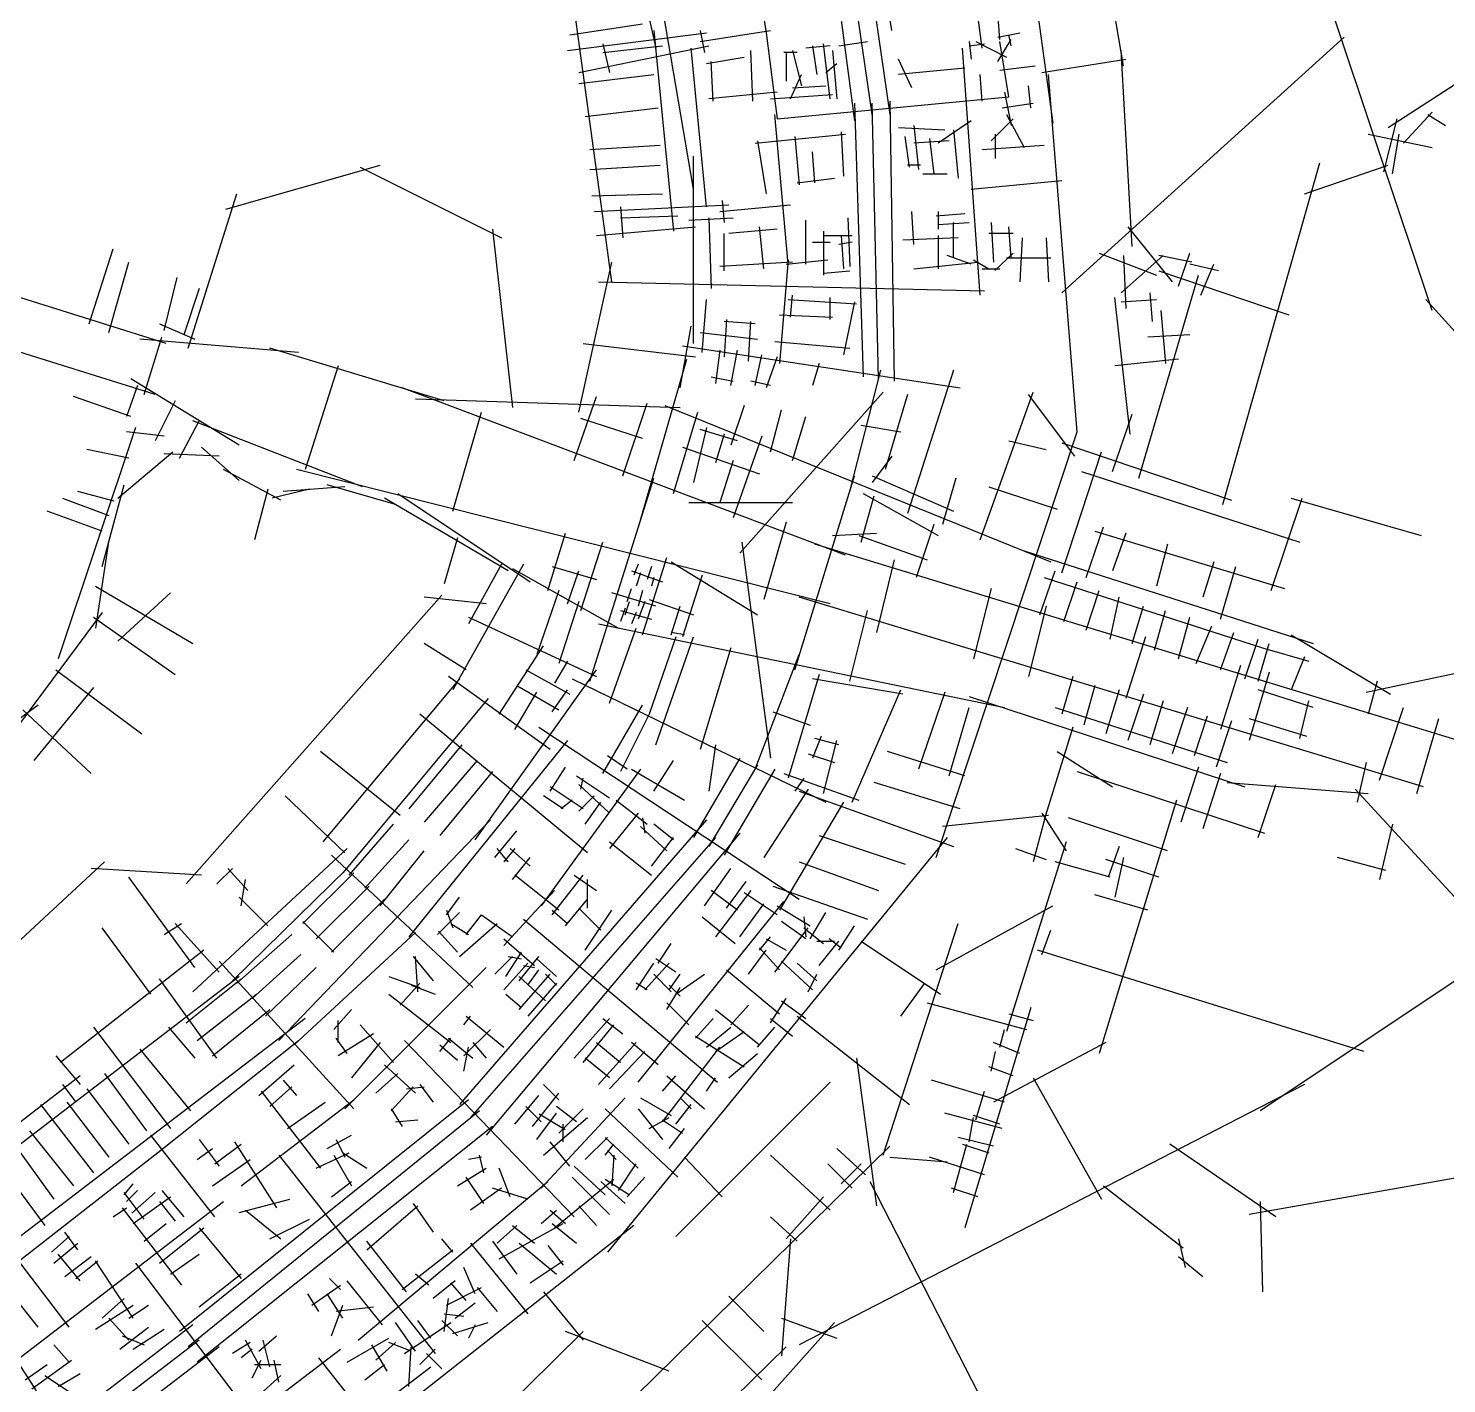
# Model space of a CAD drawing. Extents: x 184397 to 198233, y 8245483 to 8260899.
# Drawn here: x 187902 to 193543, y 8248565 to 8253958 of the extents above; entities that cross this region are included whole.
import ezdxf

# ---------------------------------------------------------------- set-up
doc = ezdxf.new("R2010")
doc.units = 0
doc.layers.add('AXIAL', color=7, linetype='CONTINUOUS')

msp = doc.modelspace()

# ---------------------------------------------------------------- linework, layer by layer
at = {"layer": 'AXIAL', "color": 82, "linetype": 'CONTINUOUS'}
for p, q in [((192257.968909, 8253809.256539), (192100.040153, 8254748.054554)), ((190547.075525, 8253317.921859), (190336.502797, 8254563.805391)), ((190783.968659, 8254265.494396), (190836.610104, 8253940.862362)), ((190055.740213, 8253932.090367), (190345.277319, 8253975.95729)), ((190573.395932, 8253949.636883), (190590.942448, 8253861.897984)), ((191126.146578, 8253888.220917), (191240.205884, 8253905.767434)), ((191415.683684, 8253721.517639), (191363.039712, 8253835.577577)), ((190090.835773, 8253739.064156), (190389.146769, 8253774.161611)), ((190117.15618, 8253607.458333), (190406.693286, 8253642.553261)), ((190924.348372, 8253019.612759), (190871.705032, 8253616.232855)), ((193293.279713, 8253388.111715), (193345.923685, 8253598.684443)), ((191564.837918, 8253510.945543), (191424.455678, 8253502.171022)), ((191582.384435, 8253554.814993), (191599.932846, 8253361.791309)), ((193231.864379, 8253537.268477), (193486.304029, 8253484.624505)), ((190134.704591, 8253475.850615), (190415.467175, 8253493.399027)), ((189222.227615, 8253405.660127), (189783.752151, 8253124.898175)), ((190134.704591, 8253396.886237), (190415.467175, 8253414.434649)), ((190143.479113, 8253291.600821), (190424.241697, 8253300.375343)), ((191520.968468, 8253133.672065), (191520.968468, 8253002.064347)), ((191652.576818, 8253019.612759), (191556.063396, 8253054.707687)), ((190941.897415, 8253028.384753), (190652.36031, 8253010.838237)), ((190915.574482, 8253019.612759), (191082.277128, 8253037.159275)), ((191696.443741, 8253002.064347), (191766.636124, 8253002.064347)), ((192398.351148, 8252993.289825), (192916.006867, 8252817.814553)), ((192284.291842, 8252344.028284), (192222.873981, 8252888.005041)), ((190889.253444, 8252817.814553), (191099.826171, 8252809.040663)), ((190871.705032, 8252712.527241), (191170.016028, 8252686.206835)), ((192521.184976, 8252738.850174), (192354.481699, 8252730.076285)), ((192477.315526, 8252642.337385), (192222.873981, 8252616.016347)), ((188739.666825, 8252300.158834), (188309.750006, 8252563.373007)), ((191398.13464, 8252501.95704), (191310.396372, 8252203.646045)), ((188502.773691, 8252247.515495), (188581.738069, 8252396.669729)), ((190599.71697, 8252370.349322), (190547.075525, 8252151.0046)), ((190669.906826, 8252344.028284), (190634.811898, 8252229.968978)), ((192091.265631, 8252194.87405), (192959.87379, 8251914.111466)), ((189985.550357, 8251817.598676), (190161.02563, 8251764.954705)), ((190582.170453, 8251782.503748), (190503.206075, 8251536.836092)), ((190283.859458, 8251677.218332), (190301.407869, 8251729.859776)), ((190345.277319, 8251721.087782), (190327.728907, 8251659.66992)), ((190354.049314, 8251677.218332), (190327.728907, 8251607.025948)), ((189643.369911, 8251405.230269), (189476.669161, 8251510.515054)), ((189836.396123, 8251168.337135), (189924.132496, 8251317.49137)), ((191985.980846, 8251256.073508), (192670.339211, 8251036.728786)), ((189380.156371, 8250826.15669), (189064.298859, 8251080.598235)), ((189625.823395, 8251106.919274), (189415.251299, 8250852.479623)), ((191994.754736, 8251080.598235), (192214.099459, 8250940.215996)), ((189687.239361, 8251045.503307), (189476.669161, 8250799.835651)), ((190283.859458, 8251010.408379), (190204.89508, 8251063.049824)), ((189748.657223, 8251001.633857), (189538.085127, 8250747.192312)), ((192073.719115, 8251001.633857), (192819.493445, 8250755.966833)), ((188923.918514, 8250905.121068), (189160.811648, 8250677.002455)), ((192793.173039, 8250738.41779), (192863.362895, 8250948.990518)), ((192468.541005, 8250887.574551), (192161.458014, 8249878.584153)), ((193328.375273, 8250791.061761), (193275.731302, 8250571.717039)), ((188555.41703, 8250124.251809), (189169.583643, 8250694.550867)), ((192029.849665, 8250720.871273), (191792.956531, 8249966.323053)), ((191828.05209, 8250694.550867), (191950.885287, 8250650.681417)), ((189169.583643, 8250615.586489), (188713.345787, 8250168.120627)), ((190327.728907, 8249764.524847), (190906.79996, 8250483.978139)), ((189871.491051, 8250413.788283), (190643.58642, 8249764.524847)), ((188730.89483, 8250159.346737), (188950.238921, 8250352.370421)), ((189441.574232, 8250361.144943), (188959.013442, 8249913.679081)), ((191933.336875, 8250273.406043), (191968.43433, 8250369.918833)), ((188792.310165, 8250097.930771), (188985.334481, 8250273.406043)), ((188739.666825, 8250185.66967), (186212.806727, 8248246.655147)), ((188529.096624, 8250001.417981), (188748.441346, 8250176.895149)), ((188844.954136, 8250027.740914), (189046.752342, 8250220.764599)), ((189722.33429, 8250220.764599), (189160.811648, 8249659.239431)), ((190678.681348, 8250211.990077), (190889.253444, 8250036.512909)), ((188572.966074, 8249931.227493), (188809.859208, 8250115.477287)), ((188634.381409, 8249869.812158), (188862.500653, 8250054.061321)), ((188160.59514, 8249983.871464), (188467.678762, 8249580.275053)), ((188344.844935, 8249896.132565), (188546.64314, 8249650.465541)), ((188415.037318, 8249483.762263), (188976.559959, 8249931.227493)), ((187493.785188, 8249834.714703), (187967.571456, 8249194.227684)), ((191898.241947, 8249782.073258), (192170.230009, 8249299.512468)), ((189652.144433, 8249694.334359), (188502.773691, 8248773.08286)), ((188748.441346, 8249352.15644), (189195.906577, 8249694.334359)), ((189696.013883, 8249650.465541), (188537.868619, 8248711.666894)), ((188643.15593, 8249229.322612), (188388.714384, 8249553.954646)), ((189748.657223, 8249589.049574), (188572.966074, 8248650.249032)), ((191327.944784, 8249510.085196), (189231.001505, 8247448.236845)), ((190055.740213, 8249431.120818), (189976.775835, 8249527.631713)), ((192863.362895, 8249229.322612), (192442.220598, 8249518.857191)), ((188897.595581, 8249474.990268), (189520.53861, 8248685.346487)), ((189994.324879, 8249185.453162), (190231.218013, 8249378.476847)), ((192179.004531, 8249352.15644), (192494.862043, 8249106.488784)), ((188064.082351, 8248790.631272), (187809.6427, 8249124.035301)), ((188327.298418, 8249045.070923), (188844.954136, 8248360.714454)), ((190108.384185, 8248773.08286), (189459.120749, 8248132.595841)), ((190450.562104, 8248615.154104), (190038.191802, 8248773.08286))]:
    msp.add_line(p, q, dxfattribs=at)
at = {"layer": 'AXIAL', "color": 92, "linetype": 'CONTINUOUS'}
for p, q in [((190248.764529, 8254546.25698), (190397.918764, 8253879.446395)), ((193310.828757, 8253563.588883), (193933.76926, 8253967.185295)), ((190187.348563, 8253896.992912), (190213.66897, 8253782.933606)), ((190389.146769, 8253949.636883), (190468.111147, 8253151.218581)), ((190573.395932, 8253905.767434), (190854.158516, 8253949.636883)), ((191670.123334, 8253905.767434), (191792.956531, 8253844.351467)), ((191757.861602, 8253826.803056), (191810.505574, 8253914.541955)), ((190599.71697, 8253247.731371), (190538.301003, 8253879.446395)), ((188450.132246, 8252703.755246), (184914.28175, 8253818.028534)), ((191766.636124, 8253791.708127), (191907.016468, 8253809.256539)), ((190880.479554, 8253703.969228), (190608.49086, 8253677.648821)), ((190854.158516, 8253677.648821), (191099.826171, 8253695.197233)), ((191775.408119, 8253642.553261), (191898.241947, 8253660.099778)), ((191792.956531, 8253616.232855), (191863.147019, 8253484.624505)), ((193372.244091, 8253502.171022), (193486.304029, 8253625.00485)), ((191731.541196, 8253510.945543), (191819.277569, 8253598.684443)), ((193328.375273, 8253379.339721), (193354.69568, 8253537.268477)), ((188537.868619, 8252686.206835), (188730.89483, 8253300.375343)), ((190257.538419, 8253247.731371), (190266.312941, 8253124.898175)), ((190661.134831, 8253274.052409), (190669.906826, 8253186.313509)), ((190529.526482, 8253195.088031), (190705.004281, 8253203.862553)), ((192415.897665, 8253054.707687), (192249.194387, 8252905.553452)), ((192257.968909, 8253054.707687), (192266.742799, 8252844.135591)), ((192477.315526, 8252931.873859), (192521.184976, 8253063.482208)), ((192565.051899, 8252896.778931), (192617.695871, 8253019.612759)), ((190792.740654, 8252782.719624), (190669.906826, 8252791.491619)), ((188362.393346, 8252501.95704), (188432.583834, 8252730.076285)), ((190573.395932, 8252747.624696), (190801.515176, 8252721.301763)), ((190617.265381, 8252572.147528), (190705.004281, 8252554.598485)), ((190854.158516, 8252537.051969), (190775.194138, 8252554.598485)), ((191336.719306, 8252256.290016), (191257.754928, 8252151.0046)), ((189810.073189, 8251800.05216), (189318.740404, 8252089.586738)), ((192143.909603, 8251957.980916), (192898.457823, 8251729.859776)), ((190327.728907, 8251826.372566), (190310.182391, 8251782.503748)), ((190380.372247, 8251817.598676), (190362.823836, 8251764.954705)), ((190336.502797, 8251791.277638), (190318.954386, 8251738.634298)), ((190389.146769, 8251773.729226), (190380.372247, 8251738.634298)), ((189722.33429, 8251668.44381), (189476.669161, 8251694.764848)), ((190275.084936, 8251650.895398), (190257.538419, 8251598.253954)), ((190275.084936, 8251624.574992), (190292.633348, 8251677.218332)), ((190459.336625, 8251545.610614), (190494.431554, 8251659.66992)), ((190318.954386, 8251633.348882), (190301.407869, 8251589.479432)), ((189880.263046, 8251405.230269), (190055.740213, 8251308.71748)), ((191047.1822, 8251387.681858), (190924.348372, 8250975.310924)), ((189845.168117, 8251343.812408), (190011.871395, 8251247.301513)), ((192959.87379, 8251133.23968), (192994.971245, 8251282.396441)), ((190301.407869, 8251010.408379), (190511.97807, 8250887.574551)), ((190906.79996, 8250992.859967), (191205.110956, 8250887.574551)), ((190213.66897, 8250834.931211), (190090.835773, 8250948.990518)), ((190239.990008, 8250887.574551), (190362.823836, 8250791.061761)), ((189178.358165, 8250589.263555), (189353.835333, 8250791.061761)), ((189239.776026, 8250536.622111), (189415.251299, 8250729.645795)), ((189301.191993, 8250466.429728), (189476.669161, 8250685.776345)), ((188994.108371, 8250396.239871), (189195.906577, 8250598.038077)), ((190011.871395, 8250448.883211), (189836.396123, 8250589.263555)), ((189046.752342, 8250334.823905), (189257.322543, 8250545.394106)), ((189792.526673, 8250308.500971), (189994.324879, 8250527.847589)), ((189108.167677, 8250282.180565), (189318.740404, 8250492.752661)), ((191512.194578, 8250211.990077), (191977.206325, 8250466.429728)), ((190985.764338, 8250422.562805), (190994.53886, 8250343.598427)), ((189336.286921, 8250115.477287), (189581.953945, 8249922.453603)), ((191477.099018, 8250080.382359), (191871.920909, 8249975.096943)), ((189353.835333, 8249843.489225), (189222.227615, 8249992.643459)), ((192187.778421, 8249922.453603), (191740.313191, 8249685.560469)), ((189318.740404, 8249834.714703), (189441.574232, 8249720.655397)), ((189950.455429, 8249474.990268), (190125.930701, 8249624.144502)), ((194890.116318, 8249615.369981), (192758.07811, 8249238.097134)), ((187853.51215, 8249045.070923), (188458.904241, 8249518.857191)), ((189889.037567, 8249299.512468), (189748.657223, 8249343.381918)), ((187625.393537, 8248483.548281), (188678.250858, 8249290.738579)), ((192801.945033, 8249290.738579), (192810.719555, 8248931.011616)), ((190933.122894, 8249141.583712), (190898.027965, 8248676.571966)), ((192477.315526, 8249141.583712), (192503.635933, 8249027.524406)), ((189494.215677, 8248957.33455), (189441.574232, 8249001.204)), ((189309.965883, 8248799.405794), (189169.583643, 8248974.881066))]:
    msp.add_line(p, q, dxfattribs=at)
at = {"layer": 'AXIAL', "color": 42, "linetype": 'CONTINUOUS'}
for p, q in [((191845.600502, 8254528.707936), (191977.206325, 8253581.1354)), ((192012.301253, 8252905.553452), (193135.350957, 8253923.315845)), ((191687.671746, 8252896.778931), (191617.479363, 8253879.446395)), ((191284.075334, 8252563.373007), (191257.754928, 8253660.099778)), ((190090.835773, 8252431.767184), (190222.443491, 8253028.384753)), ((190503.206075, 8252694.980725), (191608.707368, 8252528.278079)), ((190336.502797, 8252001.847839), (190520.752592, 8252642.337385)), ((191582.384435, 8252598.467935), (191398.13464, 8252028.170772)), ((192064.945225, 8252256.290016), (191880.69543, 8252501.95704)), ((190468.111147, 8252107.13515), (190564.622042, 8252431.767184)), ((190819.063587, 8252335.254394), (190705.004281, 8252010.62236)), ((192012.301253, 8252308.933356), (192687.885727, 8252080.812217)), ((191091.05165, 8251668.44381), (188967.787964, 8252203.646045)), ((191722.766674, 8252133.456188), (191994.754736, 8252045.717289)), ((196293.926079, 8251984.301322), (192801.945033, 8249650.465541)), ((190740.099209, 8251914.111466), (190854.158516, 8251054.275302)), ((191863.147019, 8251879.016538), (193012.517761, 8251510.515054)), ((190792.740654, 8251010.408379), (190968.217822, 8251466.646236)), ((189678.467367, 8250729.645795), (190161.02563, 8251405.230269)), ((190064.514735, 8251370.132814), (191073.503238, 8250878.800029)), ((191643.802296, 8251299.942958), (192740.529067, 8250940.215996)), ((191626.253884, 8250984.085446), (191319.170262, 8251080.598235)), ((191608.707368, 8250852.479623), (191266.526922, 8250957.764408)), ((191959.659808, 8250826.15669), (191538.514985, 8250782.28724)), ((190485.657664, 8249387.251368), (190196.120558, 8249659.239431)), ((190310.182391, 8249194.227684), (186897.165091, 8246509.43883))]:
    msp.add_line(p, q, dxfattribs=at)
at = {"layer": 'AXIAL', "color": 62, "linetype": 'CONTINUOUS'}
for p, q in [((190222.443491, 8252949.420375), (190011.871395, 8254493.613008)), ((191222.657472, 8254353.232664), (191327.944784, 8253616.232855)), ((191091.05165, 8254318.137735), (191187.562544, 8253589.909921)), ((191152.467616, 8254335.684252), (191257.754928, 8253607.458333)), ((193486.304029, 8252835.361069), (193073.935623, 8254072.470711)), ((192293.063837, 8253089.802615), (192249.194387, 8253870.672505)), ((191626.253884, 8253800.482017), (191363.039712, 8253774.161611)), ((191933.336875, 8253782.933606), (192266.742799, 8253835.577577)), ((191652.576818, 8253589.909921), (191520.968468, 8253502.171022)), ((192652.790799, 8252063.2657), (193038.838168, 8253423.206644)), ((189748.657223, 8253159.993103), (189827.621601, 8252449.3137)), ((190924.348372, 8253037.159275), (190889.253444, 8252624.790868)), ((191424.455678, 8253002.064347), (191678.897224, 8253028.384753)), ((191661.348813, 8253037.159275), (191722.766674, 8253002.064347)), ((192319.38677, 8252168.551116), (192556.279905, 8252975.743309)), ((193968.864188, 8252317.705351), (193459.982991, 8252879.230519)), ((189231.001505, 8252133.456188), (188555.41703, 8252396.669729)), ((189371.381849, 8252107.13515), (189897.811457, 8251756.18271)), ((189968.001945, 8251721.087782), (190038.191802, 8251949.206394)), ((190099.609663, 8251642.123403), (190187.348563, 8251914.111466)), ((189871.491051, 8251826.372566), (189590.728467, 8251326.265891)), ((190459.336625, 8251835.147088), (190801.515176, 8251624.574992)), ((190011.871395, 8251721.087782), (189924.132496, 8251466.646236)), ((190397.918764, 8251659.66992), (190222.443491, 8251712.31326)), ((190090.835773, 8251677.218332), (190011.871395, 8251431.550676)), ((192924.778861, 8251545.610614), (193319.600752, 8251308.71748)), ((189976.775835, 8251089.372757), (189573.180055, 8251378.907336)), ((192056.170703, 8251378.907336), (192012.301253, 8251229.753102)), ((192143.909603, 8251343.812408), (192100.040153, 8251185.883652)), ((192240.422392, 8251326.265891), (192187.778421, 8251150.788724)), ((192336.933287, 8251308.71748), (192275.51732, 8251124.467685)), ((190187.348563, 8250992.859967), (190345.277319, 8251264.84803)), ((192415.897665, 8251282.396441), (192363.25622, 8251106.919274)), ((192512.410455, 8251256.073508), (192450.992593, 8251071.824345)), ((190125.930701, 8250677.002455), (189459.120749, 8251229.753102)), ((190371.597726, 8251229.753102), (190257.538419, 8251001.633857)), ((192591.374833, 8251220.97858), (192538.731493, 8251063.049824)), ((192687.885727, 8251203.432063), (192626.469761, 8251019.180374)), ((192056.170703, 8251177.10913), (191942.111397, 8250808.610173)), ((190731.324688, 8251054.275302), (190547.075525, 8250738.41779)), ((192556.279905, 8251019.180374), (192486.087521, 8250799.835651)), ((193223.089857, 8251036.728786), (193187.994929, 8250878.800029)), ((190871.705032, 8251010.408379), (190669.906826, 8250668.227934)), ((192644.016277, 8250992.859967), (192573.826421, 8250773.515245)), ((192670.339211, 8250957.764408), (193231.864379, 8250913.895589)), ((191933.336875, 8250834.931211), (192029.849665, 8250685.776345)), ((190634.811898, 8250738.41779), (189660.918323, 8249624.144502)), ((190862.933037, 8250545.394106), (191240.205884, 8250413.788283)), ((189002.882892, 8250018.966393), (186019.783043, 8247737.773951)), ((189397.704783, 8249931.227493), (190073.289257, 8249229.322612)), ((192977.422201, 8249755.750325), (190968.217822, 8248720.441416)), ((189941.680907, 8249343.381918), (190275.084936, 8249703.10888)), ((189660.918323, 8249124.035301), (189889.037567, 8248843.275244)), ((189950.455429, 8248931.011616), (190108.384185, 8248737.987932)), ((191108.598166, 8248808.177789), (189774.978261, 8247316.629127)), ((189055.524337, 8248667.797444), (189292.417471, 8248369.488975))]:
    msp.add_line(p, q, dxfattribs=at)
at = {"layer": 'AXIAL', "color": 102, "linetype": 'CONTINUOUS'}
for p, q in [((191336.719306, 8253949.636883), (191319.170262, 8254054.921668)), ((191696.443741, 8253879.446395), (191678.897224, 8254011.054745)), ((191091.05165, 8253677.648821), (191064.728716, 8253896.992912)), ((191643.802296, 8253888.220917), (191705.218262, 8253896.992912)), ((191810.505574, 8253888.220917), (191801.731052, 8253932.090367)), ((190187.348563, 8253861.897984), (190424.241697, 8253888.220917)), ((190783.968659, 8253668.874299), (190775.194138, 8253870.672505)), ((190626.039903, 8253668.874299), (190617.265381, 8253826.803056)), ((190933.122894, 8253677.648821), (190976.992344, 8253774.161611)), ((191889.469952, 8253642.553261), (191880.69543, 8253730.292161)), ((188406.262796, 8252501.95704), (184826.54285, 8253616.232855)), ((191424.455678, 8253572.363405), (191442.00409, 8253396.886237)), ((190792.740654, 8253502.171022), (191152.467616, 8253537.268477)), ((191485.87354, 8253519.720065), (191503.420057, 8253379.339721)), ((191749.087712, 8253440.755687), (191749.087712, 8253537.268477)), ((191696.443741, 8253475.850615), (191942.111397, 8253493.399027)), ((188687.02538, 8253238.957481), (189301.191993, 8253414.434649)), ((190652.36031, 8253230.182959), (190933.122894, 8253256.505893)), ((190257.538419, 8253203.862553), (190485.657664, 8253212.636443)), ((190827.835582, 8253002.064347), (190810.289066, 8253168.766993)), ((190994.53886, 8253019.612759), (190994.53886, 8253195.088031)), ((190669.906826, 8252993.289825), (190669.906826, 8253142.446586)), ((191064.728716, 8253151.218581), (191064.728716, 8252975.743309)), ((191599.932846, 8253124.898175), (191380.586229, 8253116.123653)), ((188143.046729, 8252782.719624), (188239.559518, 8253081.028725)), ((191745.875773, 8252994.887392), (191819.277569, 8253063.482208)), ((192529.956971, 8253028.384753), (192398.351148, 8253054.707687)), ((188222.011107, 8252747.624696), (188300.975485, 8253028.384753)), ((190933.122894, 8252809.040663), (190941.897415, 8252896.778931)), ((191091.05165, 8252800.266141), (191091.05165, 8252888.005041)), ((192249.194387, 8252870.455997), (192389.576627, 8252879.230519)), ((191187.562544, 8252870.455997), (191143.693094, 8252659.885796)), ((192407.123143, 8252835.361069), (192424.671555, 8252624.790868)), ((188423.809313, 8252782.719624), (188564.191552, 8252721.301763)), ((188485.227174, 8252475.634107), (188406.262796, 8252317.705351)), ((188660.702447, 8252256.290016), (188441.357724, 8252265.063906)), ((192845.814483, 8251721.087782), (192968.648311, 8252089.586738)), ((189608.274983, 8251931.657982), (189555.633539, 8251747.408188)), ((192266.742799, 8251949.206394), (192214.099459, 8251800.05216)), ((192433.446077, 8251905.336944), (192389.576627, 8251738.634298)), ((192617.695871, 8251835.147088), (192573.826421, 8251694.764848)), ((189546.859017, 8251703.53937), (188529.096624, 8250554.168627)), ((190511.97807, 8251545.610614), (190459.336625, 8251554.384504)), ((191380.586229, 8251308.71748), (191020.861793, 8251370.132814)), ((189985.550357, 8251238.526992), (190046.966323, 8251326.265891)), ((191178.790549, 8250878.800029), (191371.814234, 8251326.265891)), ((191064.728716, 8250913.895589), (191117.372688, 8251124.467685)), ((192433.446077, 8250685.776345), (192038.624186, 8250817.382168)), ((189827.621601, 8250571.717039), (189897.811457, 8250659.453412)), ((192205.327464, 8250580.489034), (191985.980846, 8250641.906895)), ((192398.351148, 8250580.489034), (192187.778421, 8250650.681417)), ((193302.054235, 8250606.811967), (193109.030551, 8250659.453412)), ((189985.550357, 8250431.334799), (190108.384185, 8250589.263555)), ((190880.479554, 8250431.334799), (190748.871204, 8250519.073699)), ((192354.481699, 8250448.883211), (192143.909603, 8250510.299177)), ((188853.726131, 8250387.46535), (188739.666825, 8250501.524656)), ((188994.108371, 8250405.013761), (189116.942199, 8250282.180565)), ((189704.787773, 8250431.334799), (189827.621601, 8250343.598427)), ((188660.702447, 8250203.216187), (188485.227174, 8250396.239871)), ((190871.705032, 8250203.216187), (191003.31275, 8250378.693355)), ((190985.764338, 8250378.693355), (191064.728716, 8250317.275493)), ((188599.28648, 8250290.954455), (188028.987422, 8249843.489225)), ((189792.526673, 8250334.823905), (189915.360501, 8250229.536593)), ((188651.930452, 8249861.037637), (188423.809313, 8250176.895149)), ((190529.526482, 8249992.643459), (190441.788214, 8250080.382359)), ((191889.469952, 8250062.835842), (191626.253884, 8249185.453162)), ((191801.731052, 8250036.512909), (191898.241947, 8250010.191871)), ((188458.904241, 8249983.871464), (188564.191552, 8249861.037637)), ((190406.693286, 8249834.714703), (190301.407869, 8249922.453603)), ((190424.241697, 8249606.596091), (190652.36031, 8249904.907086)), ((188107.9518, 8249790.84778), (187520.106226, 8249334.608028)), ((188204.46459, 8249799.619775), (188371.167868, 8249571.501163)), ((190599.71697, 8249729.429919), (190634.811898, 8249782.073258)), ((188037.761944, 8249755.750325), (188090.405284, 8249685.560469)), ((188134.274734, 8249738.203809), (188300.975485, 8249518.857191)), ((188827.405725, 8249729.429919), (189064.298859, 8249422.346296)), ((191784.182641, 8249685.560469), (191494.648062, 8249773.298737)), ((187950.023044, 8249676.785947), (188160.59514, 8249404.797885)), ((188055.310356, 8249685.560469), (188222.011107, 8249466.215746)), ((187906.153594, 8249571.501163), (188081.630762, 8249352.15644)), ((187844.737628, 8249518.857191), (188002.666384, 8249299.512468)), ((188722.120308, 8249527.631713), (188888.823586, 8249264.41754)), ((191231.431994, 8249396.02589), (191117.372688, 8249501.310674)), ((190231.218013, 8249474.990268), (190222.443491, 8249352.15644)), ((191091.05165, 8249255.64365), (190854.158516, 8249474.990268)), ((191178.790549, 8249343.381918), (191082.277128, 8249439.892813)), ((189818.847079, 8249308.28699), (189774.978261, 8249422.346296)), ((190064.514735, 8249387.251368), (190213.66897, 8249238.097134)), ((190196.120558, 8249317.061512), (190073.289257, 8249431.120818)), ((189783.752151, 8249343.381918), (189660.918323, 8249255.64365)), ((190178.574041, 8249369.702957), (190275.084936, 8249281.964057)), ((190196.120558, 8249378.476847), (190292.633348, 8249317.061512)), ((190090.835773, 8249273.192062), (190161.02563, 8249194.227684)), ((188274.655078, 8249264.41754), (188511.548212, 8248957.33455)), ((189976.775835, 8249255.64365), (190038.191802, 8249202.999679)), ((190959.443932, 8249132.809822), (190854.158516, 8249229.322612)), ((189985.550357, 8249202.999679), (190082.061252, 8249124.035301)), ((188318.523896, 8248825.7262), (188169.369662, 8249053.845444)), ((189388.930261, 8248939.786138), (189590.728467, 8249097.714894)), ((190687.455238, 8248913.4651), (190827.835582, 8248773.08286)), ((189274.870955, 8248869.59565), (189125.71672, 8248852.047238)), ((189397.704783, 8248685.346487), (189581.953945, 8248808.177789)), ((190582.170453, 8248816.95231), (190819.063587, 8248580.059176)), ((187792.094288, 8248755.536344), (187932.476528, 8248536.189726)), ((190915.574482, 8248711.666894), (190494.431554, 8248299.296592)), ((189520.53861, 8248702.893004), (189459.120749, 8248641.477038)), ((188809.859208, 8248509.868688), (188906.370103, 8248597.607588))]:
    msp.add_line(p, q, dxfattribs=at)
at = {"layer": 'AXIAL', "color": 132, "linetype": 'CONTINUOUS'}
for p, q in [((191766.636124, 8253914.541955), (191757.861602, 8254019.82674)), ((190915.574482, 8253861.897984), (190915.574482, 8253747.838677)), ((191029.633788, 8253344.242266), (191020.861793, 8253467.076093)), ((191520.968468, 8253230.182959), (191520.968468, 8253159.993103)), ((191731.541196, 8253186.313509), (191740.313191, 8253028.384753)), ((191178.790549, 8253107.349131), (191126.146578, 8253098.577137)), ((188309.750006, 8252414.218772), (188081.630762, 8252493.18315)), ((188300.975485, 8252247.515495), (188134.274734, 8252282.610423)), ((188037.761944, 8252089.586738), (188222.011107, 8252019.396882)), ((188242.452202, 8252077.160472), (188099.179806, 8252115.909672)), ((188853.726131, 8252124.681667), (188801.084686, 8251922.883461)), ((189020.429409, 8252124.681667), (188871.274543, 8252089.586738)), ((188195.6907, 8251957.980916), (187976.345978, 8252036.945294)), ((188222.011107, 8251922.883461), (188169.369662, 8251571.93102)), ((189976.775835, 8250922.669479), (190038.191802, 8251019.180374)), ((190064.514735, 8250887.574551), (190020.645285, 8250852.479623)), ((190380.372247, 8250624.358484), (190468.111147, 8250738.41779)), ((189836.396123, 8250694.550867), (189792.526673, 8250641.906895)), ((188713.345787, 8250615.586489), (188651.930452, 8250554.168627)), ((190125.930701, 8250457.657733), (190125.930701, 8250571.717039)), ((190590.942448, 8250466.429728), (190696.229759, 8250615.586489)), ((190678.681348, 8250457.657733), (190757.645726, 8250562.942517)), ((190038.191802, 8250387.46535), (190125.930701, 8250492.752661)), ((189564.405533, 8250448.883211), (189590.728467, 8250378.693355)), ((191126.146578, 8250290.954455), (191187.562544, 8250387.46535)), ((190836.610104, 8250334.823905), (190915.574482, 8250290.954455)), ((191047.1822, 8250229.536593), (191126.146578, 8250326.049383)), ((189432.799711, 8250264.634048), (189511.764089, 8250168.120627)), ((189757.431745, 8250194.441665), (189827.621601, 8250264.634048)), ((189792.526673, 8250133.025699), (189889.037567, 8250238.311115)), ((190959.443932, 8250238.311115), (191038.40831, 8250168.120627)), ((189853.942639, 8250054.061321), (189976.775835, 8250194.441665)), ((189889.037567, 8250150.572215), (189932.907017, 8250211.990077)), ((190450.562104, 8250133.025699), (190494.431554, 8250194.441665)), ((190003.096874, 8250159.346737), (189889.037567, 8250027.740914)), ((190696.229759, 8249992.643459), (190766.419616, 8250071.607837)), ((189134.488715, 8249922.453603), (189134.488715, 8250010.191871)), ((189634.597917, 8249869.812158), (189739.882701, 8249975.096943)), ((190108.384185, 8249843.489225), (190231.218013, 8249992.643459)), ((190801.515176, 8249904.907086), (190871.705032, 8249983.871464)), ((189634.597917, 8249808.394297), (189652.144433, 8249904.907086)), ((189906.585979, 8249589.049574), (190011.871395, 8249720.655397)), ((190082.061252, 8249606.596091), (190003.096874, 8249668.013952)), ((189362.609854, 8249606.596091), (189450.346227, 8249615.369981)), ((189924.132496, 8249536.405603), (190003.096874, 8249641.691019)), ((189090.619265, 8249501.310674), (189187.132055, 8249553.954646)), ((188572.966074, 8249457.441225), (188634.381409, 8249501.310674)), ((190117.15618, 8249457.441225), (190204.89508, 8249545.180124)), ((189713.562295, 8249404.797885), (189696.013883, 8249474.990268)), ((189608.274983, 8249352.15644), (189722.33429, 8249422.346296)), ((188283.428968, 8249317.061512), (188318.523896, 8249360.928435)), ((188362.393346, 8249220.54809), (188283.428968, 8249325.833507)), ((188292.20349, 8249290.738579), (188336.07294, 8249334.608028)), ((188313.251782, 8249243.220218), (188406.262796, 8249325.833507)), ((188432.583834, 8249334.608028), (188520.322102, 8249229.322612)), ((189108.167677, 8249308.28699), (189187.132055, 8249369.702957)), ((188423.809313, 8249290.738579), (188485.227174, 8249211.7742)), ((189248.548021, 8249097.714894), (189450.346227, 8249273.192062)), ((189432.799711, 8249281.964057), (189511.764089, 8249167.904751)), ((188862.500653, 8249141.583712), (189020.429409, 8249220.54809)), ((188581.738069, 8249185.453162), (188748.441346, 8248983.654956)), ((189766.203739, 8249124.035301), (189845.168117, 8249194.227684)), ((188002.666384, 8249045.070923), (188099.179806, 8249124.035301)), ((188107.9518, 8248974.881066), (188020.215427, 8249080.168378)), ((188046.535834, 8248992.429478), (188151.82125, 8249071.393856)), ((189897.811457, 8248966.106545), (190029.419807, 8249053.845444)), ((188748.441346, 8249001.204), (188581.738069, 8248869.59565)), ((189678.467367, 8248922.239622), (189634.597917, 8249027.524406)), ((189029.203299, 8248878.370172), (189143.263237, 8248957.33455)), ((189143.263237, 8248939.786138), (189099.393787, 8248983.654956)), ((189643.369911, 8248895.916688), (189581.953945, 8248966.106545)), ((189687.239361, 8248948.560028), (189766.203739, 8248852.047238)), ((187941.251049, 8248790.631272), (187835.963738, 8248922.239622)), ((189011.654887, 8248922.239622), (189055.524337, 8248852.047238)), ((189599.502988, 8248825.7262), (189678.467367, 8248887.142167)), ((188222.011107, 8248825.7262), (188300.975485, 8248737.987932)), ((189678.467367, 8248799.405794), (189652.144433, 8248746.761822)), ((188064.082351, 8248650.249032), (188002.666384, 8248720.441416)), ((188274.655078, 8248755.536344), (188362.393346, 8248720.441416)), ((189266.096433, 8248720.441416), (189327.512399, 8248615.154104)), ((187967.571456, 8248597.607588), (188072.856872, 8248527.417731)), ((188020.215427, 8248553.738138), (188107.9518, 8248606.382109)), ((188801.084686, 8248641.477038), (188906.370103, 8248641.477038))]:
    msp.add_line(p, q, dxfattribs=at)
at = {"layer": 'AXIAL', "color": 72, "linetype": 'CONTINUOUS'}
for p, q in [((190046.966323, 8253870.672505), (190599.71697, 8253940.862362)), ((190836.610104, 8253940.862362), (190880.479554, 8253598.684443)), ((191801.731052, 8253686.422711), (191766.636124, 8253905.767434)), ((190090.835773, 8253782.933606), (190608.49086, 8253888.220917)), ((191696.443741, 8253668.874299), (191687.671746, 8253774.161611)), ((191784.182641, 8253703.969228), (191810.505574, 8253572.363405)), ((190547.075525, 8252703.755246), (190547.075525, 8253449.529577)), ((192977.422201, 8253300.375343), (193310.828757, 8253414.434649)), ((190152.253635, 8253230.182959), (190687.455238, 8253256.505893)), ((190161.02563, 8253133.672065), (190555.84752, 8253168.766993)), ((190608.49086, 8253203.862553), (190617.265381, 8252923.099969)), ((192275.51732, 8253168.766993), (192450.992593, 8252949.420375)), ((192161.458014, 8253063.482208), (192389.576627, 8252975.743309)), ((190582.170453, 8252668.660318), (190599.71697, 8252879.230519)), ((190678.681348, 8252800.266141), (190669.906826, 8252651.111906)), ((190766.419616, 8252633.562863), (190775.194138, 8252791.491619)), ((188976.559959, 8252668.660318), (188344.844935, 8252721.301763)), ((190108.384185, 8252703.755246), (190555.84752, 8252651.111906)), ((190652.36031, 8252677.432313), (190634.811898, 8252545.82649)), ((190696.229759, 8252537.051969), (190722.550798, 8252677.432313)), ((190792.740654, 8252537.051969), (190819.063587, 8252659.885796)), ((189134.488715, 8252616.016347), (189002.882892, 8252203.646045)), ((190880.479554, 8252651.111906), (190836.610104, 8252528.278079)), ((191047.1822, 8252624.790868), (191020.861793, 8252537.051969)), ((190345.277319, 8252326.479873), (190099.609663, 8252405.444251)), ((192214.099459, 8252194.87405), (192293.063837, 8252422.992662)), ((190722.550798, 8252317.705351), (190573.395932, 8252361.574801)), ((191801.731052, 8252317.705351), (191950.885287, 8252282.610423)), ((190503.206075, 8252291.384944), (190810.289066, 8252186.099528)), ((192012.301253, 8251791.277638), (192170.230009, 8252273.838428)), ((190705.004281, 8252238.740973), (190652.36031, 8252072.040222)), ((191257.754928, 8252177.325638), (191582.384435, 8252036.945294)), ((191213.885478, 8251914.111466), (191266.526922, 8252098.36126)), ((191222.657472, 8252107.13515), (191520.968468, 8251940.432504)), ((191205.110956, 8251940.432504), (191477.099018, 8251843.919083)), ((192108.814043, 8251773.729226), (192179.004531, 8251975.527432)), ((189783.752151, 8251826.372566), (189652.144433, 8251589.479432)), ((192644.016277, 8251607.025948), (192705.434139, 8251817.598676)), ((190046.966323, 8251668.44381), (190090.835773, 8251800.05216)), ((190301.407869, 8251800.05216), (190424.241697, 8251756.18271)), ((191942.111397, 8251773.729226), (192810.719555, 8251492.966642)), ((190257.538419, 8251642.123403), (190380.372247, 8251607.025948)), ((190371.597726, 8251685.990326), (190547.075525, 8251624.574992)), ((193223.089857, 8251317.49137), (194390.007116, 8251563.159025)), ((189774.978261, 8251229.753102), (189950.455429, 8251501.741164)), ((192810.719555, 8251492.966642), (192994.971245, 8251440.325198)), ((190046.966323, 8251440.325198), (189994.324879, 8251352.586298)), ((189617.049505, 8251370.132814), (189073.072749, 8250720.871273)), ((193012.517761, 8251256.073508), (192793.173039, 8251326.265891)), ((189731.108811, 8251291.168436), (189152.037127, 8250598.038077)), ((191564.837918, 8250984.085446), (191643.802296, 8251256.073508)), ((190862.933037, 8251238.526992), (191012.087272, 8251185.883652)), ((192758.07811, 8251212.204058), (192986.196723, 8251142.014202)), ((190046.966323, 8251124.467685), (189415.251299, 8250343.598427)), ((190634.811898, 8251106.919274), (190608.49086, 8250922.669479)), ((190336.502797, 8251010.408379), (189941.680907, 8250466.429728)), ((190985.764338, 8250975.310924), (190950.66941, 8250922.669479)), ((193179.220407, 8250931.444001), (193784.615025, 8250273.406043)), ((190599.71697, 8250808.610173), (189617.049505, 8249676.785947)), ((191950.885287, 8250834.931211), (191898.241947, 8250641.906895)), ((190731.324688, 8250755.966833), (189722.33429, 8249553.954646)), ((191047.1822, 8250747.192312), (191389.36075, 8250633.133005)), ((189669.692845, 8250141.800221), (189108.167677, 8250668.227934)), ((190968.217822, 8250641.906895), (191284.075334, 8250527.847589)), ((190880.479554, 8250466.429728), (191012.087272, 8250387.46535)), ((191301.621851, 8249474.990268), (191599.932846, 8250396.239871)), ((193214.315335, 8249887.358675), (191915.790358, 8250290.954455)), ((188660.702447, 8250247.085005), (189195.906577, 8249659.239431)), ((191371.814234, 8250027.740914), (191468.325128, 8250159.346737)), ((190854.158516, 8250001.417981), (190915.574482, 8250097.930771)), ((191196.337066, 8249861.037637), (191275.301444, 8249273.192062)), ((190476.883142, 8249150.358234), (191091.05165, 8249764.524847)), ((189213.453093, 8248737.987932), (189968.001945, 8249369.702957)), ((191248.980406, 8249369.702957), (191707.234505, 8248474.024172)), ((190898.027965, 8248825.7262), (191117.372688, 8248746.761822)), ((188555.41703, 8248799.405794), (186344.414445, 8247097.284405)), ((188581.738069, 8248737.987932), (186063.652493, 8246816.521821)), ((188660.702447, 8248711.666894), (186397.058417, 8246983.225099)), ((188774.761753, 8248422.13042), (189143.263237, 8248702.893004))]:
    msp.add_line(p, q, dxfattribs=at)
at = {"layer": 'AXIAL', "color": 112, "linetype": 'CONTINUOUS'}
for p, q in [((191643.802296, 8253905.767434), (191652.576818, 8253835.577577)), ((191757.861602, 8253923.315845), (191845.600502, 8253940.862362)), ((190599.71697, 8253818.028534), (190748.871204, 8253844.351467)), ((190941.897415, 8253870.672505), (190976.992344, 8253730.292161)), ((191091.05165, 8253888.220917), (190994.53886, 8253879.446395)), ((191073.503238, 8253782.933606), (191117.372688, 8253818.028534)), ((190941.897415, 8253721.517639), (191073.503238, 8253730.292161)), ((193468.757513, 8253616.232855), (193538.947369, 8253572.363405)), ((191363.039712, 8253563.588883), (191547.289506, 8253554.814993)), ((190801.515176, 8253510.945543), (190836.610104, 8253300.375343)), ((190950.66941, 8253528.493955), (190968.217822, 8253335.470271)), ((191134.9211, 8253546.040472), (191143.693094, 8253370.565199)), ((191450.778612, 8253414.434649), (191398.13464, 8253414.434649)), ((191459.550607, 8253379.339721), (191556.063396, 8253379.339721)), ((191424.455678, 8253098.577137), (191415.683684, 8253230.182959)), ((191582.384435, 8253045.933797), (191582.384435, 8253186.313509)), ((191810.505574, 8253045.933797), (191801.731052, 8253168.766993)), ((190880.479554, 8253159.993103), (190687.455238, 8253142.446586)), ((191020.861793, 8253107.349131), (191091.05165, 8253107.349131)), ((191064.728716, 8253133.672065), (191178.790549, 8253133.672065)), ((191064.728716, 8252984.51783), (191170.016028, 8252993.289825)), ((191792.956531, 8253045.933797), (191968.43433, 8253045.933797)), ((192635.244283, 8252993.289825), (192521.184976, 8253019.612759)), ((190924.348372, 8252879.230519), (191196.337066, 8252861.684002)), ((192363.25622, 8252905.553452), (192372.028215, 8252791.491619)), ((188441.357724, 8252335.254394), (188292.20349, 8252352.802806)), ((188257.108562, 8252089.586738), (188476.452652, 8252273.838428)), ((188739.666825, 8252159.776595), (188590.51259, 8252291.384944)), ((192924.778861, 8252089.586738), (193442.43458, 8251940.432504)), ((191126.146578, 8251106.919274), (191029.633788, 8251133.23968)), ((190389.146769, 8250922.669479), (190468.111147, 8251045.503307)), ((191003.31275, 8251071.824345), (191108.598166, 8251036.728786)), ((190099.609663, 8250931.444001), (190108.384185, 8250975.310924)), ((190152.253635, 8250905.121068), (190090.835773, 8250843.705101)), ((190117.15618, 8250791.061761), (190178.574041, 8250878.800029)), ((190327.728907, 8250834.931211), (190213.66897, 8250694.550867)), ((190345.277319, 8250817.382168), (190354.049314, 8250755.966833)), ((192240.422392, 8250703.322862), (192196.552942, 8250580.489034)), ((192257.968909, 8250659.453412), (192222.873981, 8250501.524656)), ((188590.51259, 8250589.263555), (188151.82125, 8250615.586489)), ((188564.191552, 8250220.764599), (188300.975485, 8250580.489034)), ((188748.441346, 8250466.429728), (188765.989758, 8250571.717039)), ((190775.194138, 8250527.847589), (190634.811898, 8250343.598427)), ((190731.324688, 8250343.598427), (190827.835582, 8250475.204249)), ((189643.369911, 8250352.370421), (189704.787773, 8250431.334799)), ((190994.53886, 8250334.823905), (190898.027965, 8250405.013761)), ((191012.087272, 8250334.823905), (191073.503238, 8250440.109321)), ((188388.714384, 8250115.477287), (188195.6907, 8250378.693355)), ((188441.357724, 8250352.370421), (188511.548212, 8250396.239871)), ((189617.049505, 8250264.634048), (189766.203739, 8250396.239871)), ((190810.289066, 8250299.728977), (190889.253444, 8250211.990077)), ((191038.40831, 8250326.049383), (191108.598166, 8250326.049383)), ((189801.298668, 8250185.66967), (189862.716529, 8250282.180565)), ((189853.942639, 8250168.120627), (189932.907017, 8250264.634048)), ((190898.027965, 8250247.085005), (191020.861793, 8250133.025699)), ((189380.156371, 8250071.607837), (189459.120749, 8250159.346737)), ((190441.788214, 8250054.061321), (190494.431554, 8250141.800221)), ((189274.870955, 8249957.548531), (189134.488715, 8249869.812158)), ((190555.84752, 8249948.776536), (190748.871204, 8249825.942708)), ((190634.811898, 8249887.358675), (190748.871204, 8249966.323053)), ((189301.191993, 8249922.453603), (189187.132055, 8249782.073258)), ((189538.085127, 8249887.358675), (189581.953945, 8249940.002015)), ((190318.954386, 8249922.453603), (190169.800151, 8249755.750325)), ((191845.600502, 8249878.584153), (191740.313191, 8249922.453603)), ((188011.440906, 8249869.812158), (188107.9518, 8249755.750325)), ((188818.631203, 8249711.883402), (188959.013442, 8249834.714703)), ((190213.66897, 8249738.203809), (190354.049314, 8249887.358675)), ((189283.645476, 8249720.655397), (189371.381849, 8249799.619775)), ((190441.788214, 8249790.84778), (190590.942448, 8249659.239431)), ((191819.277569, 8249790.84778), (191722.766674, 8249825.942708)), ((188862.500653, 8249668.013952), (188950.238921, 8249746.97833)), ((189345.060811, 8249650.465541), (189432.799711, 8249746.97833)), ((189406.476777, 8249738.203809), (189476.669161, 8249746.97833)), ((188932.690509, 8249580.275053), (189081.84727, 8249685.560469)), ((190336.502797, 8249703.10888), (190459.336625, 8249632.919024)), ((190494.431554, 8249703.10888), (190538.301003, 8249659.239431)), ((190371.597726, 8249580.275053), (190450.562104, 8249624.144502)), ((190424.241697, 8249615.369981), (190503.206075, 8249562.726641)), ((191775.408119, 8249580.275053), (191547.289506, 8249641.691019)), ((191766.636124, 8249597.821569), (191661.348813, 8249632.919024)), ((190029.419807, 8249527.631713), (190029.419807, 8249597.821569)), ((188643.15593, 8249439.892813), (188748.441346, 8249518.857191)), ((191740.313191, 8249510.085196), (191599.932846, 8249545.180124)), ((191617.479363, 8249518.857191), (191722.766674, 8249483.762263)), ((188634.381409, 8249352.15644), (188783.536275, 8249457.441225)), ((189046.752342, 8249422.346296), (189178.358165, 8249483.762263)), ((190204.89508, 8249492.536784), (190239.990008, 8249457.441225)), ((190248.764529, 8249334.608028), (190318.954386, 8249439.892813)), ((191134.9211, 8249360.928435), (191213.885478, 8249439.892813)), ((191705.218262, 8249396.02589), (191485.87354, 8249466.215746)), ((189713.562295, 8249281.964057), (189643.369911, 8249387.251368)), ((190283.859458, 8249308.28699), (190354.049314, 8249387.251368)), ((191678.897224, 8249308.28699), (191573.61244, 8249343.381918)), ((188739.666825, 8249246.869129), (188941.465031, 8249299.512468)), ((190915.574482, 8249141.583712), (191064.728716, 8249308.28699)), ((189941.680907, 8249202.999679), (190003.096874, 8249255.64365)), ((189774.978261, 8249062.619334), (190029.419807, 8249202.999679)), ((189406.476777, 8248931.011616), (189248.548021, 8249132.809822)), ((189590.728467, 8249088.940373), (189546.859017, 8249141.583712)), ((192477.315526, 8249071.393856), (192573.826421, 8248992.429478)), ((189152.037127, 8248825.7262), (189090.619265, 8248922.239622)), ((189108.167677, 8248755.536344), (189152.037127, 8248878.370172)), ((189555.633539, 8248773.08286), (189573.180055, 8248904.690578)), ((189441.574232, 8248694.118482), (189362.609854, 8248808.177789)), ((189502.989567, 8248746.761822), (189450.346227, 8248816.95231)), ((189608.274983, 8248755.536344), (189546.859017, 8248816.95231)), ((189424.025189, 8248694.118482), (189336.286921, 8248729.21341)), ((189415.251299, 8248553.738138), (189424.025189, 8248711.666894)), ((189485.441155, 8248685.346487), (189546.859017, 8248623.928626))]:
    msp.add_line(p, q, dxfattribs=at)
at = {"layer": 'AXIAL', "color": 122, "linetype": 'CONTINUOUS'}
for p, q in [((190959.443932, 8253861.897984), (190906.79996, 8253861.897984)), ((191020.861793, 8253888.220917), (191038.40831, 8253774.161611)), ((191099.826171, 8253870.672505), (191117.372688, 8253677.648821)), ((191406.909162, 8253405.660127), (191389.36075, 8253528.493955)), ((190959.443932, 8253344.242266), (191108.598166, 8253361.791309)), ((191161.241506, 8253203.862553), (191170.016028, 8253010.838237)), ((191520.968468, 8253177.541515), (191643.802296, 8253186.313509)), ((191134.9211, 8253133.672065), (191143.693094, 8253002.064347)), ((191819.277569, 8253142.446586), (191722.766674, 8253142.446586)), ((191854.372497, 8253124.898175), (191845.600502, 8252949.420375)), ((191950.885287, 8253124.898175), (191959.659808, 8252949.420375)), ((188441.357724, 8252756.396691), (188494.001696, 8252966.969419)), ((188581.738069, 8252923.099969), (188520.322102, 8252738.850174)), ((188336.07294, 8252537.051969), (188292.20349, 8252414.218772)), ((188327.298418, 8252370.349322), (188020.215427, 8251449.097192)), ((188906.370103, 8252080.812217), (188678.250858, 8252203.646045)), ((188195.6907, 8251817.598676), (188283.428968, 8252142.230078)), ((191055.956722, 8251142.014202), (191020.861793, 8251054.275302)), ((190082.061252, 8250984.085446), (190213.66897, 8250896.346546)), ((190108.384185, 8250852.479623), (189976.775835, 8250940.215996)), ((190336.502797, 8250782.28724), (190441.788214, 8250685.776345)), ((189897.811457, 8250624.358484), (189818.847079, 8250694.550867)), ((190213.66897, 8250720.871273), (190380.372247, 8250589.263555)), ((188204.46459, 8250641.906895), (187607.844494, 8250089.156249)), ((188774.761753, 8250527.847589), (188695.797375, 8250615.586489)), ((190073.289257, 8250589.263555), (190161.02563, 8250527.847589)), ((190722.550798, 8250448.883211), (190617.265381, 8250527.847589)), ((189985.550357, 8250448.883211), (190046.966323, 8250396.239871)), ((190582.170453, 8250422.562805), (190713.776276, 8250317.275493)), ((189581.953945, 8250396.239871), (189652.144433, 8250352.370421)), ((190810.289066, 8250290.954455), (190854.158516, 8250343.598427)), ((190766.419616, 8250194.441665), (190836.610104, 8250290.954455)), ((191086.954336, 8250337.023802), (191134.9211, 8250299.728977)), ((189450.346227, 8250124.251809), (189441.574232, 8250264.634048)), ((189810.073189, 8250264.634048), (189862.716529, 8250255.859527)), ((189871.491051, 8250229.536593), (189915.360501, 8250220.764599)), ((189924.132496, 8250255.859527), (190003.096874, 8250185.66967)), ((189336.286921, 8250185.66967), (189459.120749, 8250141.800221)), ((189853.942639, 8250185.66967), (189959.227424, 8250089.156249)), ((190476.883142, 8250115.477287), (190590.942448, 8250194.441665)), ((191003.31275, 8250124.251809), (191038.40831, 8250194.441665)), ((189424.025189, 8250150.572215), (189520.53861, 8250115.477287)), ((190494.431554, 8250106.705292), (190450.562104, 8250150.572215)), ((190555.84752, 8249940.002015), (190626.039903, 8250018.966393)), ((190634.811898, 8250054.061321), (190810.289066, 8249913.679081)), ((190599.71697, 8249904.907086), (190696.229759, 8249983.871464)), ((191766.636124, 8249904.907086), (191784.182641, 8249975.096943)), ((189169.583643, 8249878.584153), (189125.71672, 8249940.002015)), ((189538.085127, 8249913.679081), (189608.274983, 8249852.263115)), ((189573.180055, 8249940.002015), (189669.692845, 8249861.037637)), ((190161.02563, 8249922.453603), (190257.538419, 8249843.489225)), ((190213.66897, 8249782.073258), (190117.15618, 8249861.037637)), ((190687.455238, 8249782.073258), (190801.515176, 8249878.584153)), ((191731.541196, 8249808.394297), (191749.087712, 8249887.358675)), ((190424.241697, 8249729.429919), (190476.883142, 8249790.84778)), ((188915.143993, 8249773.298737), (188967.787964, 8249711.883402)), ((189459.120749, 8249755.750325), (189511.764089, 8249685.560469)), ((191670.123334, 8249615.369981), (191705.218262, 8249729.429919)), ((190476.883142, 8249597.821569), (190538.301003, 8249676.785947)), ((189345.060811, 8249659.239431), (189388.930261, 8249589.049574)), ((189934.053681, 8249638.453187), (190037.094418, 8249576.681965)), ((190011.871395, 8249562.726641), (190108.384185, 8249659.239431)), ((190327.728907, 8249659.239431), (190424.241697, 8249536.405603)), ((191643.802296, 8249527.631713), (191661.348813, 8249624.144502)), ((190450.562104, 8249501.310674), (190511.97807, 8249580.275053)), ((188581.738069, 8249536.405603), (188660.702447, 8249431.120818)), ((189125.71672, 8249536.405603), (189160.811648, 8249466.215746)), ((190327.728907, 8249422.346296), (190196.120558, 8249545.180124)), ((190196.120558, 8249474.990268), (190231.218013, 8249518.857191)), ((191582.384435, 8249325.833507), (191635.027774, 8249518.857191)), ((189116.942199, 8249474.990268), (189187.132055, 8249352.15644)), ((189152.037127, 8249483.762263), (189248.548021, 8249422.346296)), ((191327.944784, 8249466.215746), (191556.063396, 8249448.667335)), ((188318.523896, 8249202.999679), (188467.678762, 8249308.28699)), ((188239.559518, 8249229.322612), (188292.20349, 8249264.41754)), ((188765.989758, 8249255.64365), (188906.370103, 8249141.583712)), ((188362.393346, 8249132.809822), (188450.132246, 8249202.999679)), ((188423.809313, 8249045.070923), (188599.28648, 8249185.453162)), ((189827.621601, 8249194.227684), (189915.360501, 8249124.035301)), ((189748.657223, 8249132.809822), (189845.168117, 8249001.204)), ((189853.942639, 8249124.035301), (190003.096874, 8249001.204)), ((188090.405284, 8248983.654956), (188178.144184, 8249053.845444)), ((188467.678762, 8249001.204), (188581.738069, 8249080.168378)), ((189564.405533, 8248878.370172), (189704.787773, 8248948.560028)), ((188169.369662, 8248781.857382), (188318.523896, 8248878.370172)), ((188195.6907, 8248825.7262), (188283.428968, 8248904.690578)), ((188300.975485, 8248825.7262), (188379.939863, 8248878.370172)), ((189555.633539, 8248843.275244), (189634.597917, 8248834.500722)), ((189590.728467, 8248764.310866), (189731.108811, 8248808.177789)), ((189362.609854, 8248729.21341), (189283.645476, 8248659.023554)), ((187914.928116, 8248544.964248), (188072.856872, 8248659.023554)), ((188897.595581, 8248571.284654), (188880.049064, 8248659.023554)), ((187888.607078, 8248580.059176), (187976.345978, 8248641.477038)), ((189318.740404, 8248492.320276), (189502.989567, 8248632.702516))]:
    msp.add_line(p, q, dxfattribs=at)
at = {"layer": 'AXIAL', "color": 22, "linetype": 'CONTINUOUS'}
for p, q in [((192073.719115, 8252352.802806), (191959.659808, 8253774.161611)), ((191152.467616, 8251861.468126), (189388.930261, 8252528.278079)), ((190433.013692, 8252458.08759), (191968.43433, 8251835.147088)), ((190950.66941, 8251405.230269), (191187.562544, 8252177.325638)), ((195978.068567, 8250396.239871), (191029.633788, 8251905.336944)), ((190169.800151, 8251589.479432), (191784.182641, 8251256.073508)), ((191556.063396, 8250738.41779), (190204.89508, 8249088.940373))]:
    msp.add_line(p, q, dxfattribs=at)
at = {"layer": 'AXIAL', "color": 52, "linetype": 'CONTINUOUS'}
for p, q in [((190880.479554, 8253598.684443), (191801.731052, 8253686.422711)), ((191187.562544, 8253660.099778), (191222.657472, 8252572.147528)), ((191327.944784, 8253668.874299), (191345.4913, 8252554.598485)), ((190169.800151, 8252949.420375), (191705.218262, 8252914.325447)), ((190494.431554, 8252528.278079), (190538.301003, 8252773.945103)), ((189555.633539, 8252475.634107), (188862.500653, 8252686.206835)), ((190073.289257, 8252238.740973), (190161.02563, 8252493.18315)), ((191687.671746, 8251922.883461), (191898.241947, 8252510.731562)), ((189590.728467, 8252036.945294), (189704.787773, 8252431.767184)), ((190266.312941, 8252177.325638), (190362.823836, 8252466.862112)), ((190748.871204, 8252458.08759), (190696.229759, 8252300.158834)), ((190854.158516, 8252273.838428), (190898.027965, 8252440.539179)), ((190941.897415, 8252238.740973), (190994.53886, 8252414.218772)), ((191213.885478, 8252379.123212), (191371.814234, 8252352.802806)), ((191591.158956, 8252168.551116), (191538.514985, 8251984.301322)), ((190529.526482, 8252072.040222), (190941.897415, 8252072.040222)), ((190915.574482, 8251993.075844), (190827.835582, 8251685.990326)), ((191503.420057, 8251984.301322), (191433.2302, 8251773.729226)), ((191099.826171, 8251940.432504), (191275.301444, 8251949.206394)), ((189827.621601, 8251808.824154), (190248.764529, 8251571.93102)), ((190345.277319, 8251545.610614), (190441.788214, 8251852.693604)), ((191345.4913, 8251843.919083), (191275.301444, 8251554.384504)), ((191924.56488, 8251624.574992), (191985.980846, 8251800.05216)), ((192021.075775, 8251598.253954), (192073.719115, 8251756.18271)), ((191731.541196, 8251729.859776), (191661.348813, 8251449.097192)), ((192108.814043, 8251563.159025), (192161.458014, 8251721.087782)), ((192205.327464, 8251528.06157), (192240.422392, 8251694.764848)), ((191170.016028, 8251361.360819), (191240.205884, 8251642.123403)), ((191950.885287, 8251659.66992), (191880.69543, 8251378.907336)), ((192293.063837, 8251510.515054), (192336.933287, 8251659.66992)), ((192380.802737, 8251484.194647), (192424.671555, 8251642.123403)), ((189652.144433, 8251615.80047), (190161.02563, 8251378.907336)), ((192477.315526, 8251449.097192), (192521.184976, 8251615.80047)), ((190213.66897, 8251273.62192), (190318.954386, 8251571.93102)), ((190476.883142, 8251536.836092), (190371.597726, 8251229.753102)), ((190397.918764, 8251106.919274), (190547.075525, 8251536.836092)), ((192345.707177, 8251536.836092), (192266.742799, 8251291.168436)), ((192547.505383, 8251431.550676), (192608.921349, 8251580.705542)), ((192644.016277, 8251405.230269), (192696.660249, 8251554.384504)), ((192740.529067, 8251370.132814), (192793.173039, 8251528.06157)), ((190696.229759, 8251492.966642), (190573.395932, 8251089.372757)), ((192793.173039, 8251361.360819), (192837.042489, 8251510.515054)), ((192722.980655, 8251422.776786), (192644.016277, 8251168.337135)), ((192977.422201, 8251457.871714), (192924.778861, 8251326.265891)), ((192837.042489, 8251396.455748), (192758.07811, 8251124.467685)), ((193266.959307, 8251361.360819), (193231.864379, 8251229.753102)), ((191547.289506, 8251317.49137), (191442.00409, 8251010.408379)), ((193275.731302, 8250966.538929), (193372.244091, 8251256.073508)), ((193424.888063, 8250913.895589), (193512.624436, 8251212.204058)), ((189932.907017, 8251177.10913), (190968.217822, 8250492.752661)), ((190801.515176, 8251027.954896), (190608.49086, 8250703.322862)), ((191003.31275, 8250931.444001), (190827.835582, 8250659.453412)), ((191143.693094, 8250878.800029), (190889.253444, 8250448.883211)), ((189739.882701, 8250808.610173), (188897.595581, 8249931.227493)), ((191213.885478, 8250326.049383), (191529.74299, 8250115.477287)), ((190898.027965, 8250089.156249), (190994.53886, 8250018.966393)), ((190854.158516, 8250018.966393), (190941.897415, 8249948.776536)), ((190959.443932, 8250027.740914), (191406.909162, 8249676.785947)), ((190511.97807, 8249466.215746), (190661.134831, 8249308.28699))]:
    msp.add_line(p, q, dxfattribs=at)
at = {"layer": 'AXIAL', "color": 32, "linetype": 'CONTINUOUS'}
for p, q in [((191652.576818, 8253317.921859), (192012.301253, 8253353.016787)), ((191170.016028, 8252115.909672), (191292.849856, 8252598.467935)), ((189441.574232, 8252484.408629), (190494.431554, 8252449.3137)), ((191301.621851, 8252510.731562), (190731.324688, 8251870.242016)), ((190134.704591, 8251361.360819), (190389.146769, 8252168.551116)), ((193451.20847, 8250940.215996), (190968.217822, 8251694.764848)), ((190968.217822, 8250922.669479), (191582.384435, 8250703.322862))]:
    msp.add_line(p, q, dxfattribs=at)
at = {"layer": 'AXIAL', "color": 142, "linetype": 'CONTINUOUS'}
for p, q in [((191512.194578, 8253212.636443), (191626.253884, 8253221.410964)), ((189160.811648, 8252133.456188), (188915.143993, 8252115.909672)), ((188169.369662, 8251738.634298), (188555.41703, 8251510.515054)), ((188195.6907, 8251633.348882), (187862.286671, 8251185.883652)), ((188160.59514, 8251615.80047), (188485.227174, 8251387.681858)), ((188011.440906, 8251405.230269), (188353.619456, 8251150.788724)), ((187941.251049, 8251264.84803), (187248.118164, 8250764.740723)), ((187879.833188, 8251247.301513), (188151.82125, 8250992.859967)), ((190029.419807, 8250852.479623), (189950.455429, 8250905.121068)), ((189757.431745, 8250659.453412), (189845.168117, 8250764.740723)), ((190468.111147, 8250729.645795), (190389.146769, 8250791.061761)), ((189810.073189, 8250641.906895), (189766.203739, 8250694.550867)), ((189564.405533, 8250431.334799), (189617.049505, 8250501.524656)), ((190090.835773, 8250457.657733), (190178.574041, 8250369.918833)), ((189529.310605, 8250352.370421), (189617.049505, 8250440.109321)), ((190117.15618, 8250290.954455), (190222.443491, 8250448.883211)), ((190354.049314, 8250133.025699), (190450.562104, 8250238.311115)), ((189959.227424, 8250194.441665), (190003.096874, 8250150.572215)), ((190459.336625, 8250124.251809), (190389.146769, 8250194.441665)), ((189801.298668, 8250115.477287), (189862.716529, 8250062.835842)), ((189116.942199, 8249975.096943), (189187.132055, 8250054.061321)), ((189634.597917, 8249992.643459), (189660.918323, 8250027.740914)), ((189643.369911, 8250027.740914), (189792.526673, 8249904.907086)), ((190187.348563, 8250018.966393), (190266.312941, 8249957.548531)), ((189669.692845, 8249922.453603), (189722.33429, 8249861.037637)), ((189950.455429, 8249755.750325), (190011.871395, 8249694.334359)), ((189836.396123, 8249597.821569), (189932.907017, 8249711.883402)), ((189941.680907, 8249606.596091), (189880.263046, 8249668.013952)), ((189704.787773, 8249466.215746), (189652.144433, 8249457.441225)), ((188099.179806, 8249097.714894), (188046.535834, 8249167.904751)), ((189968.001945, 8249115.263306), (190029.419807, 8249036.298928)), ((189599.502988, 8248974.881066), (189511.764089, 8248904.690578)), ((188265.880556, 8248702.893004), (188379.939863, 8248790.631272)), ((188318.523896, 8248702.893004), (188441.357724, 8248781.857382)), ((188783.536275, 8248729.21341), (188713.345787, 8248685.346487)), ((188827.405725, 8248623.928626), (188765.989758, 8248737.987932)), ((188818.631203, 8248694.118482), (188888.823586, 8248755.536344)), ((188862.500653, 8248632.702516), (188836.179614, 8248737.987932)), ((189169.583643, 8248650.249032), (189336.286921, 8248746.761822)), ((188792.310165, 8248702.893004), (188748.441346, 8248667.797444)), ((188792.310165, 8248588.833066), (188827.405725, 8248659.023554)), ((189239.776026, 8248580.059176), (189318.740404, 8248641.477038))]:
    msp.add_line(p, q, dxfattribs=at)
at = {"layer": 'AXIAL', "color": 12, "linetype": 'CONTINUOUS'}
msp.add_line((191512.194578, 8250659.453412), (192073.719115, 8252352.802806), dxfattribs=at)
at = {"layer": 'AXIAL', "color": 152, "linetype": 'CONTINUOUS'}
for p, q in [((189362.609854, 8252063.2657), (189090.619265, 8252142.230078)), ((188257.108562, 8251519.289576), (188467.678762, 8251712.31326)), ((188160.59514, 8251335.037886), (187923.702006, 8251045.503307)), ((189608.274983, 8250282.180565), (189533.523744, 8250366.238049)), ((190476.883142, 8250203.216187), (190397.918764, 8250255.859527)), ((190362.823836, 8250133.025699), (190318.954386, 8250159.346737)), ((190073.289257, 8249861.037637), (190213.66897, 8250018.966393)), ((188064.082351, 8249150.358234), (187993.892494, 8249088.940373))]:
    msp.add_line(p, q, dxfattribs=at)
at = {"layer": 'AXIAL', "color": 162, "linetype": 'CONTINUOUS'}
for p, q in [((190406.693286, 8250238.311115), (190459.336625, 8250317.275493)), ((190318.954386, 8250133.025699), (190389.146769, 8250238.311115))]:
    msp.add_line(p, q, dxfattribs=at)

doc.saveas('drawing.dxf')
